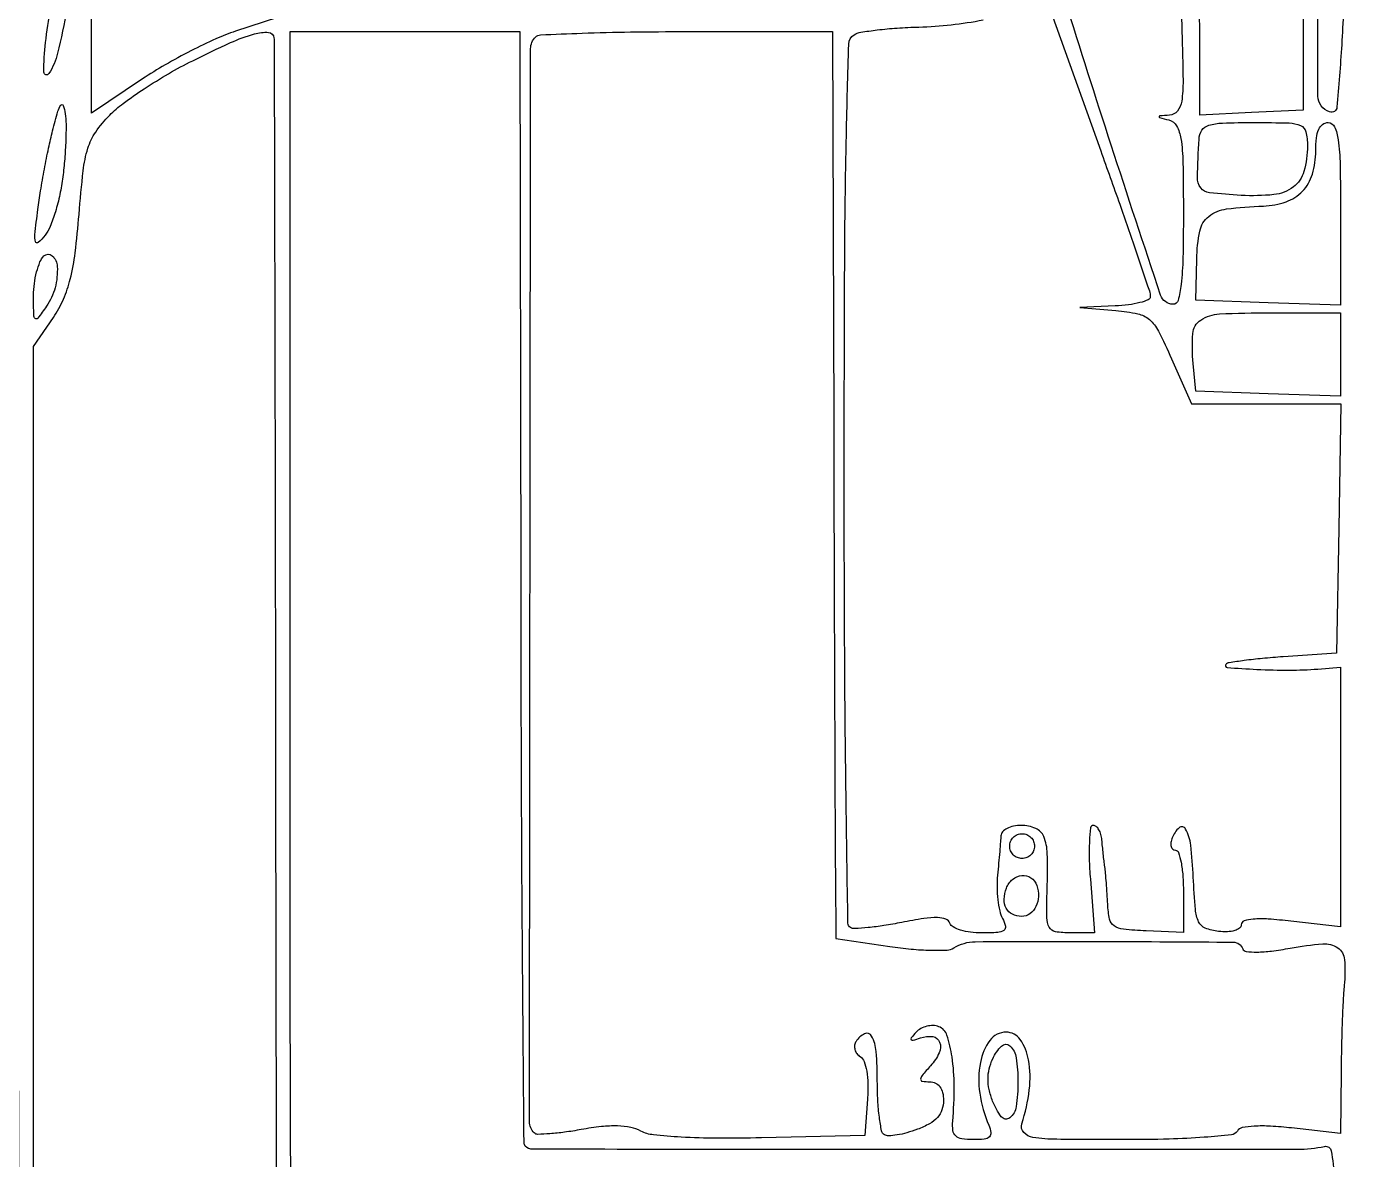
# Model space of a CAD drawing. Extents: x 24 to 1546, y 0 to 2379.
# Drawn here: x 403.1 to 563, y 324.6 to 461.6 of the extents above; entities that cross this region are included whole.
import ezdxf

# ---------------------------------------------------------------- set-up
doc = ezdxf.new("R2010")
doc.units = 0
doc.header["$MEASUREMENT"] = 0
doc.layers.get('0').update_dxf_attribs({"linetype": 'CONTINUOUS'})

msp = doc.modelspace()

# ---------------------------------------------------------------- linework, layer by layer
for points in [[(404, 257.767006), (404, 340.339094), (404, 422.911182), (406.392325, 426.436469, 0.04589), (407.605427, 428.633397, 0.042261), (408.437361, 431.075526, 0.030581), (409.024953, 434.255572, 0.010647), (409.491489, 438.892468, -0.008133), (409.994457, 444.157123, -0.047072), (410.564065, 446.88862, -0.076162), (411.513478, 448.845598, -0.042624), (413.199046, 450.892386, -0.040037), (414.828143, 452.311585, -0.013917), (417.38468, 454.093778, -0.013722), (420.320993, 455.908259, -0.01555), (423.234239, 457.480796, -0.009392), (427.801097, 459.659242, -0.037912), (430.698743, 460.71867, -0.084392), (432.398131, 460.900078, -0.373617), (433.059017, 460.25, -0.019072), (433.08376, 459.637665, -0.000005), (433.142073, 433.558978, -0.0001), (433.200635, 404.641414, -0.000061), (433.258886, 370.440139), (433.399738, 281.380278)], [(682.11066, 576.138525, -0.000014), (730.176508, 576.301627, -0.000501)], [(337.966179, 168.392349, 0.000137), (435.072302, 168.795574, 0.000014), (536.468237, 169.247283, 0.412847)], [(563.34628, 20.117426, 0.00003), (563.585042, 68.349484, 0.000793), (563.761466, 121.74337, 0.000478), (563.809731, 185.065658, -0.000252), (563.829439, 248.38279, -0.000419), (563.917736, 301.759581, -0.00001), (564.039235, 350.115363, -0.198254)], [(330.47682, 18.883074, 0.000013), (445.994116, 18.943074, 0.000017), (561.276547, 19.009838, 0.139128)], [(226.501837, 20.5), (226.500919, 213.749975, -0.000156), (226.538171, 334.839254, -0.002108), (226.752395, 379.142941, -0.000995), (227.046872, 405.812407, -0.410398), (228.25, 406.999975, -0.406869), (229.694408, 405.591471, -0.003991), (229.967336, 389.699567, -0.002296), (230.109045, 358.876355, -0.000048), (230.095006, 206.25), (230.064976, 47)], [(542.704462, 467.141433, 0.006695), (542.816413, 461.002179, -0.004062), (542.95616, 455.056612, -0.04066), (542.792538, 452.577323, -0.131384), (542.277527, 451.387333, -0.212437), (541.316413, 450.883999, 0.002452), (540.143702, 450.803329, 0.359905), (540.051802, 450.715187, 0.370851), (540.121976, 450.611491, 0.0025), (541.25, 450.310674, -0.206244), (542.180713, 449.584765, -0.087494), (542.699497, 448.055596, -0.033808), (542.945917, 445.161445, -0.004337), (543, 438.926676, -0.005598), (542.940775, 433.636636, -0.022942), (542.721928, 430.435853, -0.034293), (542.362223, 428.489007, -0.347557), (541.75, 428.023071, -0.317871), (540.240499, 429.132936, -0.001716), (534.27155, 447.276694, -0.00334), (528.721972, 464.738467, -0.116253)], [(557.5, 465.5), (557.5, 451.5), (551.25, 451.202283), (545, 450.904565), (545, 459.370495, 0.006605), (544.955645, 462.728192, 0.00848)], [(527, 463.296489), (533, 446.582298, -0.00166), (535.299691, 440.108542, -0.002573), (537.2375, 434.503522, -0.000778), (538.886155, 429.629325, -0.08133), (539, 428.934053, -0.302439), (538.751381, 428.560625, -0.035222), (537.751562, 428.223058, -0.03288), (536.378835, 427.959822, -0.020663), (534.75, 427.825293), (530.5, 427.650586), (534.832234, 427.263777, -0.028898), (537.490374, 426.870655, -0.127767), (538.897027, 426.175893, -0.097495), (539.980631, 424.789724, -0.013184), (541.569624, 421.438484), (543.97478, 416), (553.013436, 416), (562.052092, 416), (561.776046, 400.919929), (561.5, 385.839858), (555.055899, 385.392495, 0.006332), (552.552335, 385.186805, 0.009397), (550.365937, 384.937728, 0.005106), (548.540616, 384.675962, 0.15952), (548.139232, 384.472566, 0.640686), (548.276735, 384.100732, 0.006673), (551.889109, 383.870491, 0.013037), (555.803503, 383.775617, 0.019027), (559.25, 383.91317), (562, 384.12794), (562, 368.434804), (562, 352.741667), (556, 353.42049, 0.010798), (553.257418, 353.670933, 0.035569), (551.441936, 353.667957, 0.060786), (550.339453, 353.451157, 0.324523), (550, 352.983234, -0.23712), (549.794573, 352.574419, -0.089371), (549.204882, 352.28134, -0.062477), (548.319756, 352.140143, -0.037006), (547.25, 352.183578, -0.064136), (545.649019, 352.579874, -0.193745), (544.844822, 353.334337, -0.089069), (544.450915, 354.833892, -0.007903), (544.202283, 358.75, 0.016783), (543.888311, 362.610013, 0.095346), (543.272543, 364.567031, 0.478474), (542.492385, 364.711644, 0.124415), (541.638374, 363.5, 0.055937), (541.488865, 362.925634, 0.100118), (541.516384, 362.440625, 0.147206), (541.710807, 362.122486, 0.184534), (542.031385, 362, -0.325365), (542.409306, 361.724959, -0.030105), (542.715469, 360.537605, -0.029738), (542.930079, 358.929933, -0.018314), (543, 357.021635), (543, 352.04327), (538.5, 352.239119, -0.013784), (535.741879, 352.435444, -0.127799), (534.629304, 352.845159, -0.192195), (534.079667, 353.676861, -0.038876), (533.85194, 355.467484, 0.003761), (533.780296, 356.738511, 0.003416), (533.687483, 358.049824, 0.003419), (533.588414, 359.221809, 0.010982), (533.5, 360, -0.004472), (533.411245, 360.699845, -0.002334), (533.312517, 361.573438, -0.00232), (533.219555, 362.470784, -0.003546), (533.14806, 363.25, 0.047932), (533.02607, 363.919639, 0.064394), (532.783569, 364.485937, 0.080611), (532.464499, 364.869334, 0.180896), (532.115153, 365, 0.378523), (531.789132, 364.71191, 0.016894), (531.643496, 363.090625, 0.021269), (531.615649, 360.992261, 0.01271), (531.752063, 358.5), (532.273821, 352), (529.328594, 352, -0.040518), (527.536297, 352.145479, -0.233947), (526.785817, 352.683081, -0.121633), (526.492517, 353.843923, -0.008393), (526.531281, 357.25, 0.012413), (526.545866, 361.613703, 0.091069), (526.126602, 363.649364, 0.198971), (525.147447, 364.643976, 0.10044), (523.393011, 365, 0.050062), (522.47267, 364.90762, 0.067745), (521.684195, 364.632812, 0.085391), (521.141, 364.22752, 0.178972), (520.936164, 363.75, -0.006955), (520.89087, 363.053451, -0.001471), (520.791408, 361.840025, -0.00154), (520.667602, 360.433665, -0.001461), (520.533023, 359.003275, 0.027657), (520.47219, 357.535882, 0.024941), (520.569022, 356.018689, 0.025761), (520.794193, 354.667412, 0.0688), (521.132043, 353.753275, -0.064036), (521.488884, 352.815217, -0.308604), (521.296579, 352.309023, -0.139652), (520.550675, 352.05223, -0.013514), (518.618517, 352, -0.031767), (517.268357, 352.085867, -0.04221), (516.066017, 352.343891, -0.048255), (515.158002, 352.719474, -0.192426), (514.776436, 353.170692, 0.230347), (514.289461, 353.668353, 0.081987), (513.283956, 353.851164, 0.042385), (511.627077, 353.737521, 0.010502), (508.944372, 353.265399, -0.010072), (506.805056, 352.887011, -0.014119), (504.880392, 352.641876, -0.010366), (503.287329, 352.517819, -0.153836), (502.751269, 352.653724, -0.255975), (502.443376, 353.196453, -0.000223), (502.220685, 368.662595, -0.00217), (502.054046, 385.99898, -0.001318), (502, 406.5, -0.001033), (502.054423, 432.839289, -0.004482), (502.259049, 448.462142, -0.00189), (502.544192, 459.493735, -0.252042), (503.194183, 460.620012, -0.098684), (503.996616, 460.919161, -0.010421), (505.985999, 461.198027, -0.012559), (508.393912, 461.423367, -0.009767), (511.021299, 461.55132, 0.040739), (518.79648, 462.414478, 0.181542)], [(388.89583, 291.907031, -0.000092), (388.885003, 318.086143, -0.000094), (388.883923, 344), (388.893116, 406.5), (393.611044, 408.054909, 0.029509), (395.525375, 408.813673, 0.027821), (397.376456, 409.805761, 0.028944), (398.914439, 410.870398, 0.080497), (399.804293, 411.831769, -0.01979), (400.398979, 412.654788, -0.034087), (400.964688, 413.282572, -0.039756), (401.436871, 413.672078, -0.363803), (401.682849, 413.650484, -0.197334), (401.848902, 413.253016, -0.000036), (401.987319, 390.196572, -0.000792), (402.098407, 364.64528, -0.000479), (402.153096, 334.373624, 0.00097), (402.237869, 303.992449, 0.001558)], [(435.30946, 283.324974, -0.000048), (435.15437, 309.273755, -0.000916), (435.037791, 338.067607, -0.000554), (435, 372.166667), (435, 461), (448.88992, 461), (462.77984, 461), (462.884756, 393.838497, 0.000606), (462.9563, 368.055663, 0.001002), (463.086764, 346.277775, 0.000057), (463.245759, 326.669571, 0.196776), (463.425115, 326.241551, 0.198721), (464.302351, 325.877809, 0.000043), (511.084646, 325.847274, 0.000141), (556.781694, 325.834188, 0.053613), (560.060157, 326.186719, -0.424552), (560.864604, 325.649563, -0.02497), (561.284439, 322.416751, -0.014676)], [(242.797298, 79.868691, -0.000011), (242.648497, 127.699984, -0.000482)], [(331.836986, 230.235519, 0.000013), (331.874014, 200.213255, 0.015872)]]:
    msp.add_lwpolyline(points, format="xyb")
for points in [[(433.690075, 476.852744), (433.5, 462.705489), (428.419895, 461.048937, 0.027401), (426.036903, 460.124656, 0.012396), (423.019664, 458.668718, 0.012231), (419.903696, 456.971169, 0.01637), (417.169895, 455.272287), (411, 451.152189), (411, 461.994307, 0.004951), (410.957784, 466.257381, 0.006768), (410.829781, 470.095136, 0.004595), (410.649875, 473.300454, 0.07543), (410.420532, 474.346494, -0.283848), (410.861191, 476.678762, -0.018281), (415.922485, 481.831529, -0.025744), (421.576825, 486.65552, -0.072977), (426.092538, 489.176363, -0.025034), (431.268719, 490.853823, -0.331852), (433.024265, 490.157725, -0.138024), (433.741871, 487.644685, -0.004318)], [(562.195209, 475.25, -0.017482), (562.418113, 467.59721, -0.014296), (562.136242, 459.413676, -0.00626), (561.563939, 451.851793, -0.484874), (560.682281, 451.274423, -0.319006), (559.272356, 453.208023, -0.006509), (559.279766, 465.904167, -0.006289), (559.612063, 478.594597, -0.402907), (561.073017, 480, -0.321544), (561.408894, 479.759095, -0.023602), (561.739839, 478.604688, -0.025883), (562.019358, 477.070725, -0.016104)], [(408.042652, 463.726047, -0.012279), (406.89883, 458.387098, -0.083624), (405.846934, 455.91614, -0.748203), (405.24354, 456.091761, -0.029688), (405.445817, 459.668606, -0.020211), (406.090124, 463.758108, -0.023977), (407.037157, 467.55188, -0.021386), (408.048458, 470.453741, -0.539211), (408.737333, 470.596, -0.217268), (408.896508, 470.169904, -0.007601), (408.742034, 468.369188, -0.012905), (408.466157, 466.201462, -0.008525)], [(500.723486, 413.75, 0.000097), (500.780188, 395.099354, 0.000129), (500.839346, 378.151683, 0.00009), (500.895182, 363.937401, 0.001313), (500.929003, 358.915305), (501, 351.33061), (507.503797, 350.358635, 0.013588), (510.085534, 350.044251, 0.017677), (512.463176, 349.904639, 0.015441), (514.424298, 349.919501, 0.132597), (515.253797, 350.178017, -0.140776), (517.843722, 350.939767, -0.002268), (533.215189, 350.967472, -0.00134), (549.035643, 350.881823, -0.313232), (550.166667, 350.082548, 0.285768), (550.588156, 349.751628, 0.030373), (551.890667, 349.68883, 0.028054), (553.671229, 349.811251, 0.014147), (555.89653, 350.154475, -0.023848), (559.843256, 350.685059, -0.174142), (561.659057, 350.204196, -0.227701), (562.481643, 348.765259, -0.04261), (562.439132, 345.642759, 0.012496), (562.3146, 343.958166, 0.003286), (562.200412, 341.255555, 0.003335), (562.111147, 338.176467, 0.003416), (562.063836, 335.120834), (562, 327.741667), (556.083844, 328.411004, 0.013631), (553.538777, 328.628876, 0.028662), (551.55524, 328.630522, 0.033745), (550.121039, 328.451848, 0.209438), (549.524827, 328.040171, -0.230817), (548.810053, 327.588518, -0.008449), (545.525457, 327.282345, -0.012754), (541.282538, 327.067714, -0.006259), (535.873595, 327, -0.002449), (527.687275, 327.040103, -0.035976), (524.816916, 327.275189, -0.172294), (523.700882, 327.877481, -0.26656), (523.474645, 328.920115, 0.046543), (524.370159, 333.034485, 0.073234), (524.28024, 336.643047, 0.108435), (523.280068, 339.096126, 0.246739), (521.559935, 340, 0.239339), (519.611715, 339.010763, 0.112232), (518.460805, 336.345177, 0.081694), (518.382391, 332.617691, 0.065628), (519.46556, 328.75, -0.061281), (519.723514, 327.85871, -0.251309), (519.545655, 327.344673, -0.162808), (518.929969, 327.067891, -0.024929), (517.56914, 327, -0.03606), (516.214675, 327.097812, -0.150725), (515.48488, 327.4444, -0.176666), (515.142327, 328.104799, -0.053679), (515.117675, 329.25, 0.021898), (515.294368, 333.460017, 0.036194), (515.0307, 337.006987, 0.042038), (514.414993, 339.629716, 0.226188), (513.432783, 340.664167, 0.086927), (512.745295, 340.798517, 0.065465), (511.978493, 340.712916, 0.06482), (511.252043, 340.430002, 0.081178), (510.682783, 339.985604, 0.013427), (510.094212, 339.313328, 0.354184), (510.09165, 339.089802, 0.307286), (510.321181, 339.017488, 0.011694), (511.217975, 339.309147, -0.117898), (512.701907, 339.462699, -0.279653), (513.534, 338.793968, -0.199125), (513.475752, 337.490646, -0.074586), (512.442974, 335.936987, 0.008399), (511.406724, 334.752548, 0.164314), (511.230858, 334.307396, 0.390808), (511.437303, 334.059585, 0.032786), (512.345012, 334, -0.111267), (513.041901, 333.842975, -0.125612), (513.568593, 333.405471, -0.102153), (513.892813, 332.687415, -0.055186), (514, 331.719238, -0.082975), (513.813071, 330.600572, -0.101757), (513.274914, 329.690362, -0.081737), (512.316137, 328.929342, -0.036736), (510.853458, 328.250788, -0.02185), (509.586187, 327.834718, -0.027497), (508.38051, 327.566928, -0.027601), (507.374406, 327.457445, -0.152869), (506.853458, 327.590568, -0.209031), (506.517555, 328.076229, -0.015447), (506.250703, 329.708255, -0.0194), (506.062033, 331.744587, -0.013399), (506, 334.059017, 0.019546), (505.859772, 337.64478, 0.103048), (505.311904, 339.524933, 0.398859), (504.465596, 339.808058, 0.146284), (503.430902, 338.888197, 0.106475), (503.260102, 338.407532, 0.099402), (503.296054, 337.886402, 0.096031), (503.533607, 337.405129, 0.092068), (503.936755, 337.039087, -0.168593), (504.407354, 336.460906, -0.044997), (504.716063, 335.296681, -0.03748), (504.862849, 333.745357, -0.022714), (504.814871, 331.900891), (504.5, 327.5), (492, 327.216166, -0.006949), (486.629874, 327.16888, -0.012889), (482.273702, 327.303396, -0.012688), (478.928424, 327.578397, -0.096169), (477.422519, 328.042816, 0.074128), (476.182726, 328.485435, 0.042702), (474.603675, 328.659146, 0.033679), (472.637442, 328.574318, 0.017338), (470.198034, 328.217802, -0.010896), (468.187785, 327.897508, -0.016017), (466.408592, 327.711477, -0.011305), (464.94887, 327.639102, -0.205921), (464.525514, 327.807819, -0.199131), (463.94985, 329.199252, -0.000056), (464.011692, 394.069954, -0.000056), (464.08805, 458.938972, -0.198577), (464.666667, 460.333333, -0.187658), (465.279914, 460.603082, -0.001743), (470.315671, 460.804167, -0.00557), (476.156015, 460.95187, -0.003536), (482.96115, 461), (500.588966, 461)], [(407.534948, 443.433414, -0.021423), (407.175415, 441.302361, -0.021341), (406.634489, 439.207115, -0.021764), (406.005443, 437.422296, -0.074123), (405.383606, 436.361832, -0.039354), (404.558517, 435.488475, -0.558089), (404.220951, 435.586613, -0.09528), (404.152798, 436.438616, -0.00392), (404.51574, 439.5, -0.009253), (404.841533, 441.741266, -0.005785), (405.301787, 444.353125, -0.005805), (405.815087, 446.916825, -0.010511), (406.303368, 449, -0.005655), (406.937098, 451.357866, -0.089929), (407.298517, 452.099886, -0.606666), (407.58308, 452.056166, -0.044797), (407.822149, 451.071582, -0.03602), (407.920233, 449.794606, -0.010558), (407.887816, 447.826148, -0.010546), (407.757406, 445.606114, -0.011133)], [(562, 438.961067), (562, 427.922134), (553.25, 428.211067), (544.5, 428.5), (544.60818, 433.480453, -0.044542), (544.98636, 436.881429, -0.176563), (546.066624, 438.646189, -0.137569), (548.213532, 439.550244, -0.023451), (552.678571, 439.90032, 0.076052), (555.405903, 440.405524, 0.119903), (557.395591, 441.691091, 0.118034), (558.592158, 443.764031, 0.072258), (559, 446.571429, -0.026452), (559.082779, 448.135028, -0.076807), (559.359375, 449.178571, -0.129181), (559.83311, 449.77733, -0.162536), (560.5, 450, -0.298784), (561.274469, 449.491837, -0.068702), (561.716029, 447.910178, -0.029237), (561.946011, 444.913579, -0.004535)], [(558, 447.19113, -0.067696), (557.577684, 444.086189, -0.165808), (556.294658, 442.206746, -0.135906), (553.928272, 441.280689, -0.039946), (549.993219, 441.190123, -0.011997), (546.16091, 441.500571, -0.208641), (545.096265, 442.104793, -0.168935), (544.698891, 443.351738, -0.007323), (544.888889, 448, -0.133513), (545.242125, 449.062527, -0.174391), (546.057989, 449.668803, -0.065823), (547.724807, 449.94175, -0.007714), (551.5, 450, -0.005968), (555.771334, 449.949019, -0.096303), (557.171476, 449.641967, -0.238209), (557.807067, 448.879968, -0.056935)], [(405.565246, 427.789689, -0.00814), (404.512002, 426.336893, -0.427422), (404.202487, 426.299766, -0.220299), (404.017952, 426.683088, -0.003749), (404, 429.077494, -0.031946), (404.092172, 430.518672, -0.031948), (404.367188, 431.936332, -0.033677), (404.768805, 433.136924, -0.09781), (405.25, 433.86321, -0.405692), (406.259796, 433.883253, -0.194388), (406.86014, 432.594177, -0.076953), (406.597498, 430.021705, -0.089151)], [(562, 421.961067), (562, 416.922134), (553.25, 417.211067), (544.5, 417.5), (544.179541, 420.845196, -0.042086), (544.13823, 424.474613, -0.232267), (545.096949, 426.113954, -0.13528), (547.363171, 426.855523, -0.01183), (553.468615, 427), (562, 427)], [(525, 362.5, -0.099038), (524.885486, 361.927543, -0.097945), (524.559375, 361.440625, -0.097945), (524.072457, 361.114514, -0.099038), (523.5, 361, -0.099038), (522.927543, 361.114514, -0.097945), (522.440625, 361.440625, -0.097945), (522.114514, 361.927543, -0.099038), (522, 362.5, -0.099038), (522.114514, 363.072457, -0.097945), (522.440625, 363.559375, -0.097945), (522.927543, 363.885486, -0.099038), (523.5, 364, -0.099038), (524.072457, 363.885486, -0.097945), (524.559375, 363.559375, -0.097945), (524.885486, 363.072457, -0.099038)], [(525.269359, 357.75, -0.090924), (525.475766, 356.42272, -0.106448), (525.174388, 355.186748, -0.124719), (524.445066, 354.319857, -0.157076), (523.452028, 354, -0.114121), (522.323654, 354.260941, -0.156139), (521.575826, 354.977854, -0.136799), (521.32433, 356.077624, -0.079998), (521.603744, 357.409758, -0.12492), (522.359775, 358.480127, -0.154904), (523.47764, 358.952646, -0.174861), (524.56456, 358.67086, -0.16017)], [(523, 334, -0.03457), (522.79154, 330.988589, -0.197575), (522.000149, 329.632777, -0.415621), (520.984609, 329.771208, -0.071169), (519.938605, 331.661481, -0.036574), (519.519303, 333.06554, -0.054626), (519.381428, 334.337834, -0.058024), (519.524218, 335.551477, -0.048661), (519.944731, 336.778043, -0.090648), (521.020953, 338.323375, -0.399289), (522.030312, 338.345461, -0.174274), (522.791992, 336.909881, -0.035696)]]:
    msp.add_lwpolyline(points, format="xyb", close=True)

doc.saveas('drawing.dxf')
